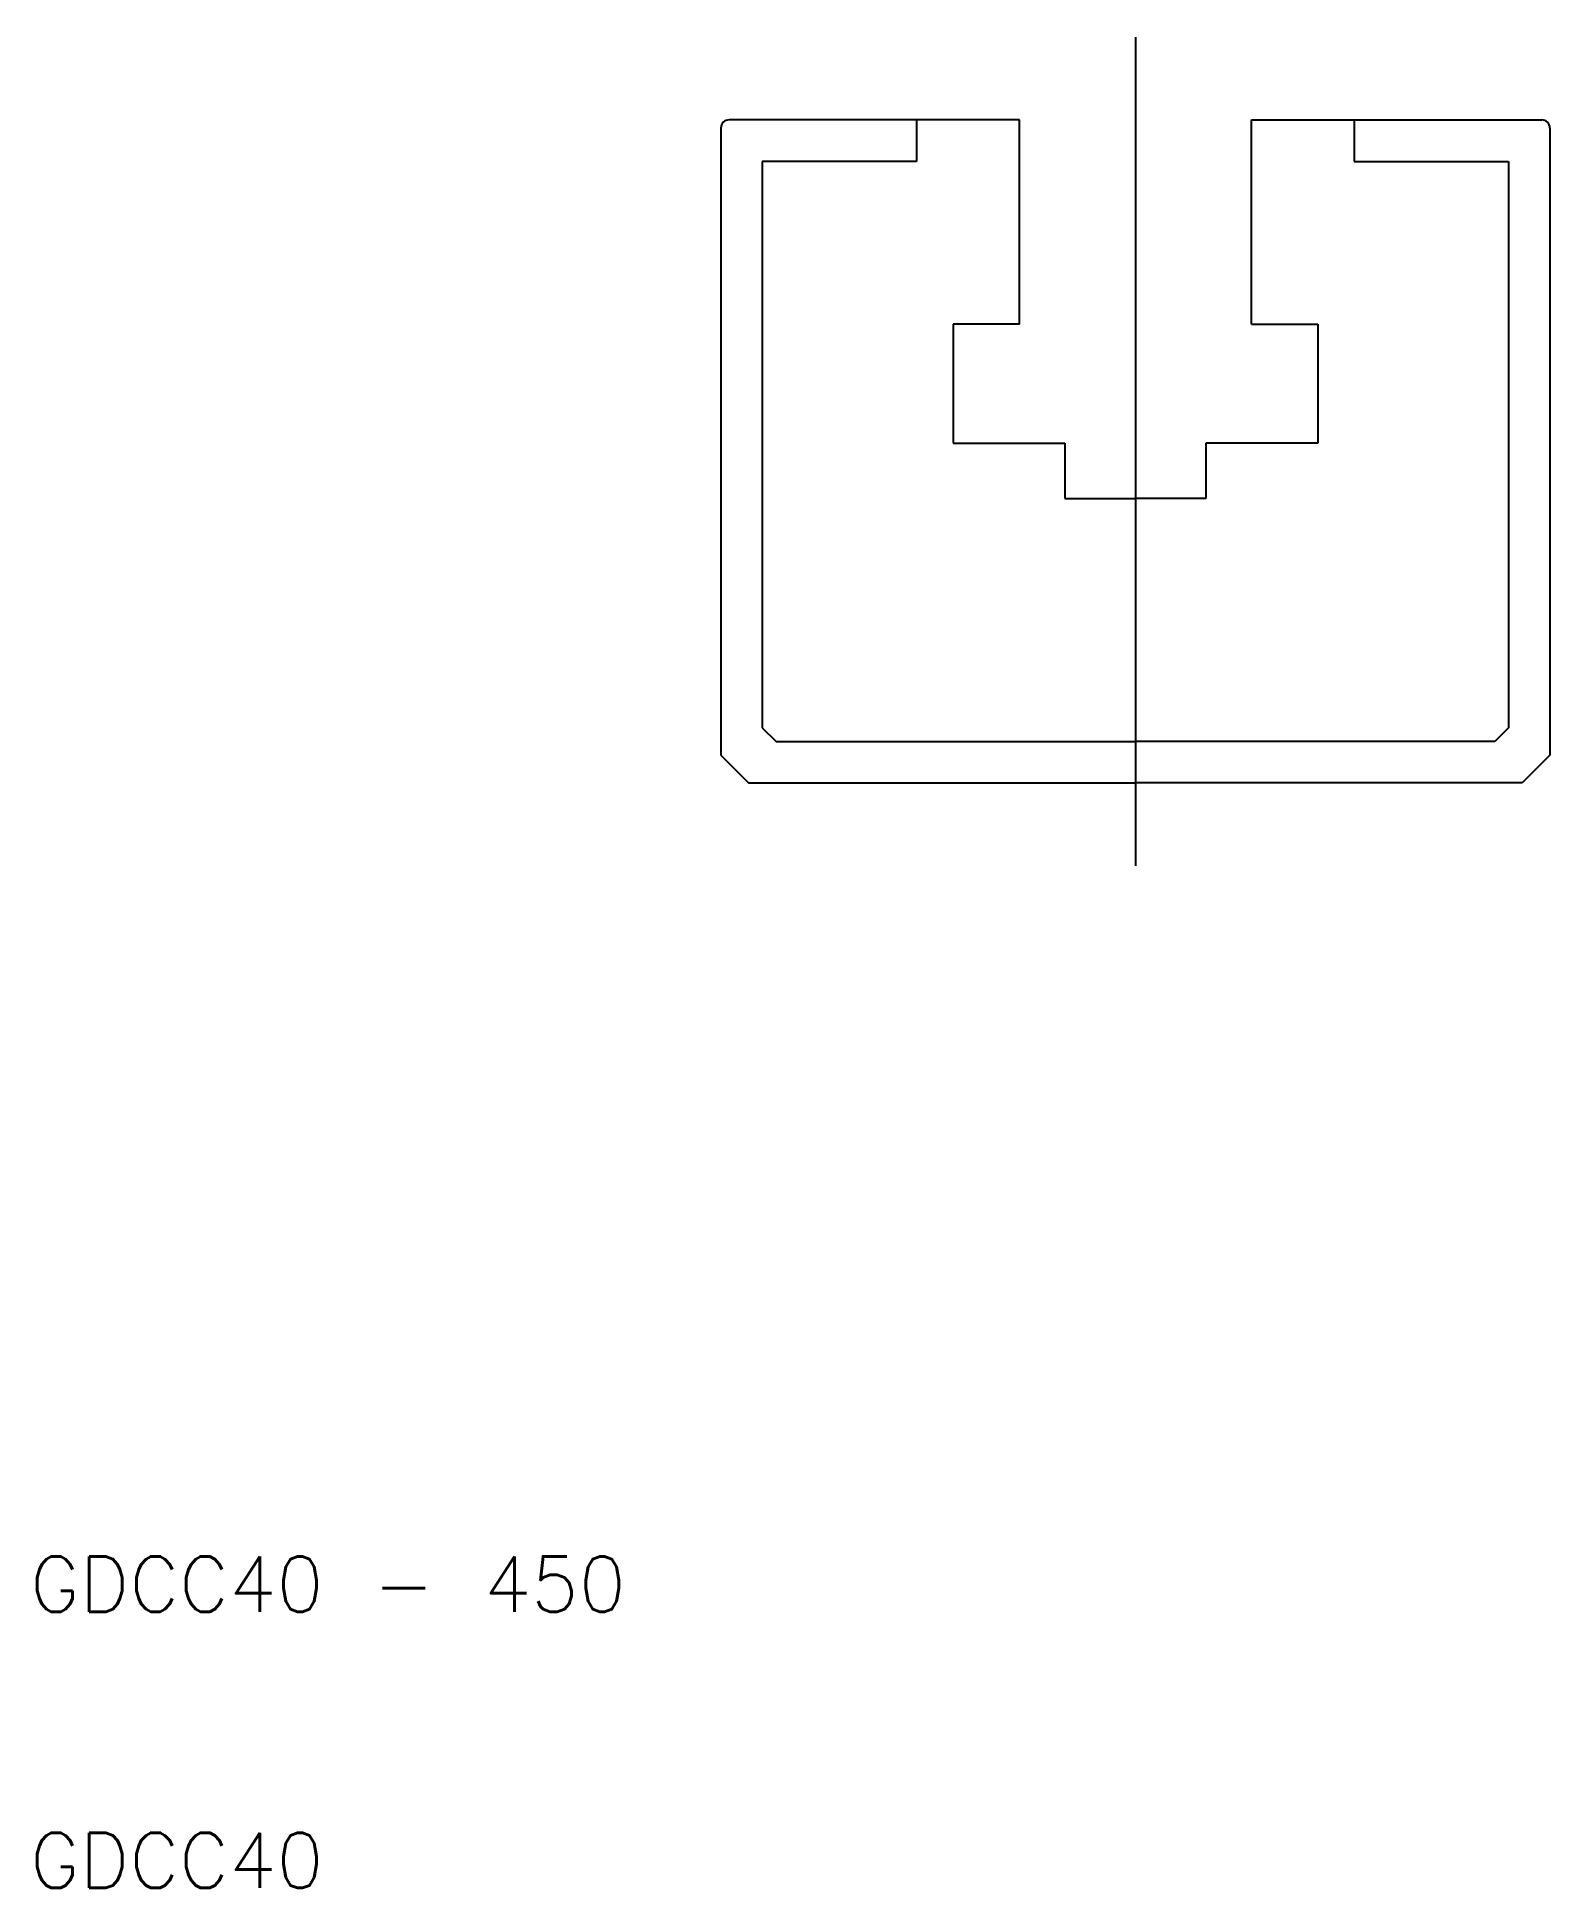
# Model space of a CAD drawing. Extents: x 10.3 to 65, y 10 to 77.
import ezdxf

# ---------------------------------------------------------------- set-up
doc = ezdxf.new("R2010")
doc.units = 0
doc.linetypes.add('CENTER', pattern=[50.8, 31.75, -6.35, 6.35, -6.35])
doc.layers.get('0').update_dxf_attribs({"linetype": 'CONTINUOUS'})
doc.layers.add('CENTER', color=1, linetype='CENTER')
doc.styles.get("Standard").update_dxf_attribs({"font": 'txt.shx'})

msp = doc.modelspace()

# ---------------------------------------------------------------- linework, layer by layer
at = {"color": 7, "linetype": 'CONTINUOUS'}
for p, q in [((35, 73.7), (35, 51)), ((45.8, 74), (35.3, 74)), ((42.08, 74), (42.08, 72.5)), ((45.8, 66.6), (45.8, 74)), ((54.2, 74), (64.7, 74)), ((54.2, 66.6), (54.2, 74)), ((57.92, 74), (57.92, 72.5)), ((65, 73.7), (65, 51)), ((42.08, 72.5), (36.5, 72.5)), ((36.5, 72.5), (36.5, 52)), ((57.92, 72.5), (63.5, 72.5)), ((63.5, 72.5), (63.5, 52)), ((45.8, 66.6), (43.4, 66.6)), ((43.4, 66.6), (43.4, 62.3)), ((54.2, 66.6), (56.6, 66.6)), ((56.6, 66.6), (56.6, 62.3)), ((43.4, 62.3), (47.45, 62.3)), ((47.45, 62.3), (47.45, 60.3)), ((56.6, 62.3), (52.55, 62.3)), ((52.55, 62.3), (52.55, 60.3)), ((47.45, 60.3), (50, 60.3)), ((52.55, 60.3), (50, 60.3)), ((36.5, 52), (37, 51.5)), ((63.5, 52), (63, 51.5)), ((35, 51), (36, 50)), ((37, 51.5), (50, 51.5)), ((63, 51.5), (50, 51.5)), ((65, 51), (64, 50)), ((36, 50), (50, 50)), ((64, 50), (50, 50))]:
    msp.add_line(p, q, dxfattribs=at)
for centre, start, end in [((35.3, 73.7), 90, 180), ((64.7, 73.7), 0, 90)]:
    msp.add_arc(centre, 0.3, start, end, dxfattribs=at)
at = {"layer": 'CENTER', "color": 1, "linetype": 'CENTER'}
msp.add_line((50, 77), (50, 47), dxfattribs=at)

# ---------------------------------------------------------------- texts
at = {"color": 7, "linetype": 'CONTINUOUS'}
for s, p in [('GDCC40 - 450', (10, 20)), ('GDCC40', (10, 10))]:
    msp.add_text(s, height=2, dxfattribs=at).set_placement(p)

doc.saveas('drawing.dxf')
